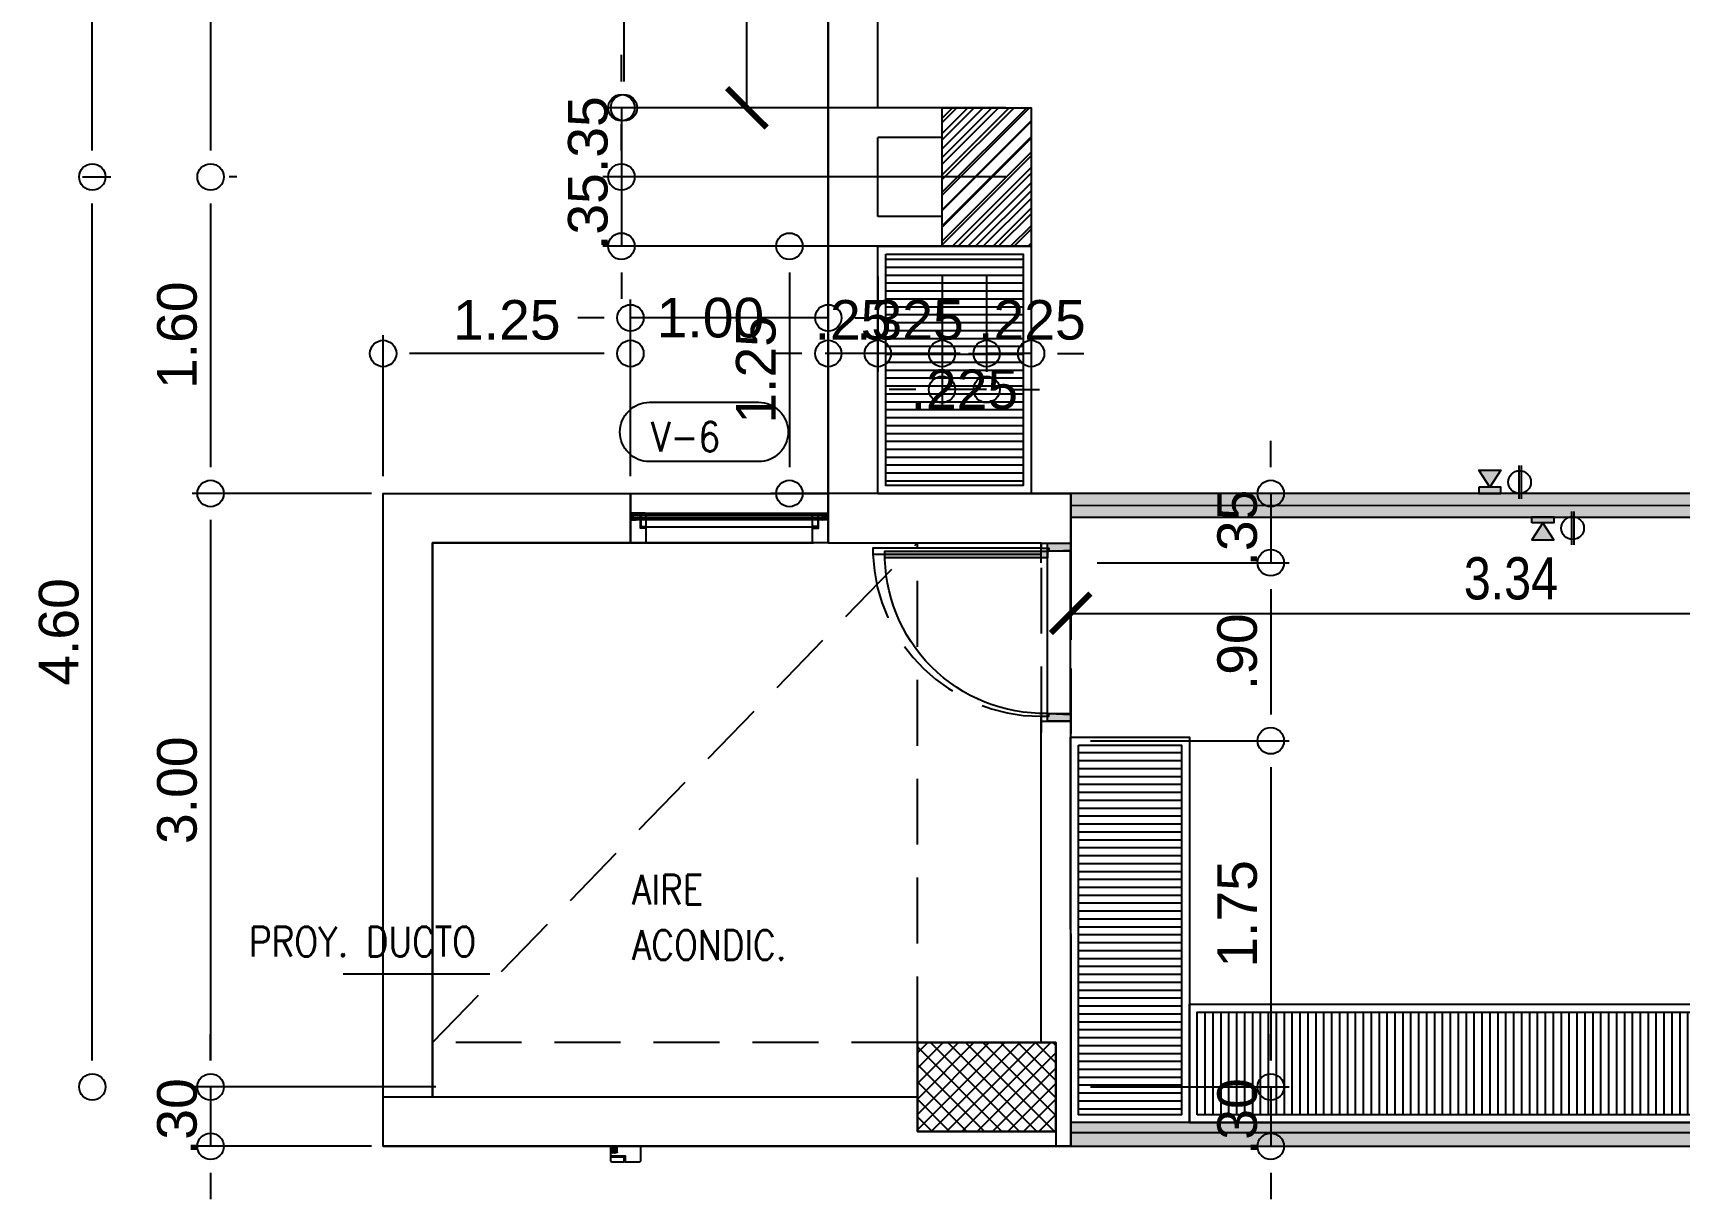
# Model space of a CAD drawing. Header units: millimetres. Extents: x 66.9 to 87.6, y 6 to 22.7.
# Drawn here: x 66.95 to 73.19, y 6.01 to 10.43 of the extents above; entities that cross this region are included whole.
import ezdxf

# ---------------------------------------------------------------- set-up
doc = ezdxf.new("R2010")
doc.units = ezdxf.units.MM
doc.linetypes.add('HIDDEN', pattern=[0.375, 0.25, -0.125])
doc.layers.get('DEFPOINTS').update_dxf_attribs({"color": 1})
for name, color, linetype in [('A-COLS-ACHU', 252, 'Continuous'), ('A-ECON-COLS', 6, 'Continuous'), ('A-MUEB', 42, 'Continuous'), ('A-MURO', 5, 'Continuous'), ('A-MURO-ANTE', 3, 'Continuous'), ('A-MURO-YESO', 4, 'Continuous'), ('A-PUER', 3, 'Continuous'), ('A-PUER-BARR', 14, 'Continuous'), ('A-TEXT-DIM', 54, 'Continuous'), ('A-TEXT-TITL', 231, 'Continuous'), ('A-VENT', 2, 'Continuous'), ('C', 4, 'Continuous'), ('C2', 8, 'Continuous'), ('CV', 2, 'Continuous'), ('L4', 15, 'Continuous'), ('M', 6, 'Continuous'), ('MU', 6, 'Continuous'), ('MURO', 6, 'Continuous'), ('P', 2, 'HIDDEN'), ('PROY', 9, 'HIDDEN'), ('PU', 2, 'Continuous'), ('T4', 2, 'Continuous'), ('V', 2, 'Continuous')]:
    doc.layers.add(name, color=color, linetype=linetype)
doc.layers.add('A-MURO-ACHU', color=7, linetype='Continuous', true_color=0x808789)
doc.styles.add('Arial Narrow', font='ARIALN.TTF')
doc.styles.add('ROMANS', font='ROMANS.shx', dxfattribs={"width": 0.85})
doc.styles.get("Standard").update_dxf_attribs({"font": 'arial.ttf'})
doc.dimstyles.new('MUROS 1-100', dxfattribs={"dimtxt": 0.16, "dimasz": 0.15, "dimexe": 0.1, "dimexo": 0.05, "dimgap": 0.05, "dimtad": 1, "dimzin": 1, "dimdsep": 46, "dimtxsty": 'Arial Narrow', "dimblk": 'ARCHTICK', "dimcen": 0.25, "dimdle": 0.0015, "dimadec": 0, "dimazin": 0, "dimtfac": 1, "dimtix": 1, "dimtmove": 1, "dimatfit": 2, "dimfxl": 0.015, "dimarcsym": 0})
doc.dimstyles.new('SNC', dxfattribs={"dimtxt": 0.15, "dimasz": 0.1, "dimexe": 0.07, "dimexo": 0.1, "dimgap": 0.05, "dimtad": 1, "dimzin": 0, "dimdsep": 46, "dimtxsty": 'Standard', "dimblk1": 'PUNTO', "dimblk2": 'PUNTO', "dimsah": 1, "dimcen": 0.09, "dimse1": 1, "dimclrd": 11, "dimclre": 11, "dimaunit": 1, "dimadec": 0, "dimazin": 0, "dimtfac": 1.2, "dimtix": 1, "dimtmove": 2, "dimatfit": 3, "dimldrblk": 'PUNTO', "dimfxl": 1, "dimtolj": 1, "dimtzin": 0, "dimarcsym": 0})
pattern_1 = [(135, (121.60359, 111.52951), (-0.03314563, -0.03314563), [])]

# ---------------------------------------------------------------- blocks, each defined once
blk = doc.blocks.new('PUNTO')
blk.add_circle((0, 0), 0.5)
blk = doc.blocks.new('*D1256')
at = {"layer": 'CV', "color": 11, "lineweight": -2, "transparency": 16777216}
for p, q in [((67.1347, 13.1827), (67.2423, 13.1827)), ((67.1723, 9.9827), (67.1723, 13.0827))]:
    blk.add_line(p, q, dxfattribs=at)
at = {"layer": 'DEFPOINTS', "color": 0, "transparency": 16777216}
for p in [(67.0347, 13.1827), (67.1723, 13.1827), (67.0347, 9.8827)]:
    blk.add_point(p, dxfattribs=at)
at = {"layer": 'CV', "color": 11, "lineweight": -2, "transparency": 16777216, "xscale": 0.1, "yscale": 0.1, "zscale": 0.1}
for p, rotation in [((67.1723, 13.1827), 90), ((67.1723, 9.8827), 270)]:
    blk.add_blockref('PUNTO', p, dxfattribs=dict(at, rotation=rotation))
at = {"layer": 'CV', "color": 0, "transparency": 16777216, "insert": (67.0457, 11.5327), "char_height": 0.15, "attachment_point": 5, "rotation": 90}
blk.add_mtext('\\A1;4.40', dxfattribs=at)
blk = doc.blocks.new('*D1257')
at = {"layer": 'CV', "color": 11, "lineweight": -2, "transparency": 16777216}
for p, q in [((67.1347, 9.8827), (67.2423, 9.8827)), ((67.1723, 6.5327), (67.1723, 9.7827))]:
    blk.add_line(p, q, dxfattribs=at)
at = {"layer": 'DEFPOINTS', "color": 0, "transparency": 16777216}
for p in [(67.0347, 9.8827), (67.1723, 9.8827), (67.0347, 6.4327)]:
    blk.add_point(p, dxfattribs=at)
at = {"layer": 'CV', "color": 11, "lineweight": -2, "transparency": 16777216, "xscale": 0.1, "yscale": 0.1, "zscale": 0.1}
for p, rotation in [((67.1723, 9.8827), 90), ((67.1723, 6.4327), 270)]:
    blk.add_blockref('PUNTO', p, dxfattribs=dict(at, rotation=rotation))
at = {"layer": 'CV', "color": 0, "transparency": 16777216, "insert": (67.0457, 8.1577), "char_height": 0.15, "attachment_point": 5, "rotation": 90}
blk.add_mtext('\\A1;4.60', dxfattribs=at)
blk = doc.blocks.new('*D1262')
at = {"layer": 'CV', "color": 11, "lineweight": -2, "transparency": 16777216}
for p, q in [((67.6207, 13.0827), (67.6207, 9.9827)), ((67.7207, 9.8827), (67.6907, 9.8827))]:
    blk.add_line(p, q, dxfattribs=at)
at = {"layer": 'DEFPOINTS', "color": 0, "transparency": 16777216}
for p in [(70.0374, 13.1827), (67.6207, 9.8827), (67.6207, 9.8827)]:
    blk.add_point(p, dxfattribs=at)
at = {"layer": 'CV', "color": 11, "lineweight": -2, "transparency": 16777216, "xscale": 0.1, "yscale": 0.1, "zscale": 0.1}
for p, rotation in [((67.6207, 13.1827), 90), ((67.6207, 9.8827), 270)]:
    blk.add_blockref('PUNTO', p, dxfattribs=dict(at, rotation=rotation))
at = {"layer": 'CV', "color": 0, "transparency": 16777216, "insert": (67.4941, 11.5327), "char_height": 0.15, "attachment_point": 5, "rotation": 90}
blk.add_mtext('\\A1;4.40', dxfattribs=at)
blk = doc.blocks.new('*D1263')
at = {"layer": 'CV', "color": 11, "lineweight": -2, "transparency": 16777216}
for p, q in [((67.6207, 9.7827), (67.6207, 8.7827)), ((68.2311, 8.6827), (67.5507, 8.6827))]:
    blk.add_line(p, q, dxfattribs=at)
at = {"layer": 'DEFPOINTS', "color": 0, "transparency": 16777216}
for p in [(67.6207, 9.8827), (67.6207, 8.6827), (68.3311, 8.6827)]:
    blk.add_point(p, dxfattribs=at)
at = {"layer": 'CV', "color": 11, "lineweight": -2, "transparency": 16777216, "xscale": 0.1, "yscale": 0.1, "zscale": 0.1}
for p, rotation in [((67.6207, 9.8827), 90), ((67.6207, 8.6827), 270)]:
    blk.add_blockref('PUNTO', p, dxfattribs=dict(at, rotation=rotation))
at = {"layer": 'CV', "color": 0, "transparency": 16777216, "insert": (67.4941, 9.2827), "char_height": 0.15, "attachment_point": 5, "rotation": 90}
blk.add_mtext('\\A1;1.60', dxfattribs=at)
blk = doc.blocks.new('*D1264')
at = {"layer": 'CV', "color": 11, "lineweight": -2, "transparency": 16777216}
for p, q in [((67.6207, 8.5827), (67.6207, 6.5327)), ((68.4749, 6.4327), (67.5507, 6.4327))]:
    blk.add_line(p, q, dxfattribs=at)
at = {"layer": 'DEFPOINTS', "color": 0, "transparency": 16777216}
for p in [(68.3311, 8.6827), (67.6207, 6.4327), (68.5749, 6.4327)]:
    blk.add_point(p, dxfattribs=at)
at = {"layer": 'CV', "color": 11, "lineweight": -2, "transparency": 16777216, "xscale": 0.1, "yscale": 0.1, "zscale": 0.1}
for p, rotation in [((67.6207, 8.6827), 90), ((67.6207, 6.4327), 270)]:
    blk.add_blockref('PUNTO', p, dxfattribs=dict(at, rotation=rotation))
at = {"layer": 'CV', "color": 0, "transparency": 16777216, "insert": (67.494, 7.5577), "char_height": 0.15, "attachment_point": 5, "rotation": 90}
blk.add_mtext('\\A1;3.00', dxfattribs=at)
blk = doc.blocks.new('*D1265')
at = {"layer": 'CV', "color": 11, "lineweight": -2, "transparency": 16777216}
for p, q in [((67.6207, 6.5327), (67.6207, 6.6327)), ((67.6207, 6.4327), (67.6207, 6.2077)), ((68.2311, 6.2077), (67.5507, 6.2077)), ((67.6207, 6.1077), (67.6207, 6.0077))]:
    blk.add_line(p, q, dxfattribs=at)
at = {"layer": 'DEFPOINTS', "color": 0, "transparency": 16777216}
for p in [(68.5749, 6.4327), (67.6207, 6.2077), (68.3311, 6.2077)]:
    blk.add_point(p, dxfattribs=at)
at = {"layer": 'CV', "color": 11, "lineweight": -2, "transparency": 16777216, "xscale": 0.1, "yscale": 0.1, "zscale": 0.1}
for p, rotation in [((67.6207, 6.4327), 270), ((67.6207, 6.2077), 90)]:
    blk.add_blockref('PUNTO', p, dxfattribs=dict(at, rotation=rotation))
at = {"layer": 'CV', "color": 0, "transparency": 16777216, "insert": (67.494, 6.3202), "char_height": 0.15, "attachment_point": 5, "rotation": 90}
blk.add_mtext('\\A1;.30', dxfattribs=at)
blk = doc.blocks.new('*D1268')
at = {"layer": 'CV', "color": 11, "lineweight": -2, "transparency": 16777216}
for p, q in [((71.6396, 8.7827), (71.6396, 8.8827)), ((71.6396, 8.6827), (71.6396, 8.4202)), ((70.9811, 8.4202), (71.7096, 8.4202)), ((71.6396, 8.3202), (71.6396, 8.2202))]:
    blk.add_line(p, q, dxfattribs=at)
at = {"layer": 'DEFPOINTS', "color": 0, "transparency": 16777216}
for p in [(70.8811, 8.6827), (70.8811, 8.4202), (71.6396, 8.4202)]:
    blk.add_point(p, dxfattribs=at)
at = {"layer": 'CV', "color": 11, "lineweight": -2, "transparency": 16777216, "xscale": 0.1, "yscale": 0.1, "zscale": 0.1}
for p, rotation in [((71.6396, 8.6827), 270), ((71.6396, 8.4202), 90)]:
    blk.add_blockref('PUNTO', p, dxfattribs=dict(at, rotation=rotation))
at = {"layer": 'CV', "color": 0, "transparency": 16777216, "insert": (71.513, 8.5515), "char_height": 0.15, "attachment_point": 5, "rotation": 90}
blk.add_mtext('\\A1;.35', dxfattribs=at)
blk = doc.blocks.new('*D1269')
at = {"layer": 'CV', "color": 11, "lineweight": -2, "transparency": 16777216}
for p, q in [((71.6396, 6.5327), (71.6396, 6.6327)), ((71.6396, 6.4327), (71.6396, 6.2077)), ((70.9811, 6.2077), (71.7096, 6.2077)), ((71.6396, 6.1077), (71.6396, 6.0077))]:
    blk.add_line(p, q, dxfattribs=at)
at = {"layer": 'DEFPOINTS', "color": 0, "transparency": 16777216}
for p in [(70.8811, 6.4327), (70.8811, 6.2077), (71.6396, 6.2077)]:
    blk.add_point(p, dxfattribs=at)
at = {"layer": 'CV', "color": 11, "lineweight": -2, "transparency": 16777216, "xscale": 0.1, "yscale": 0.1, "zscale": 0.1}
for p, rotation in [((71.6396, 6.4327), 270), ((71.6396, 6.2077), 90)]:
    blk.add_blockref('PUNTO', p, dxfattribs=dict(at, rotation=rotation))
at = {"layer": 'CV', "color": 0, "transparency": 16777216, "insert": (71.513, 6.3202), "char_height": 0.15, "attachment_point": 5, "rotation": 90}
blk.add_mtext('\\A1;.30    ', dxfattribs=at)
blk = doc.blocks.new('*D1224')
at = {"layer": 'CV', "color": 11, "lineweight": -2, "transparency": 16777216}
for p, q in [((69.1876, 12.7077), (69.1876, 10.2452)), ((70.6358, 10.1452), (69.1176, 10.1452))]:
    blk.add_line(p, q, dxfattribs=at)
at = {"layer": 'DEFPOINTS', "color": 0, "transparency": 16777216}
for p in [(70.7358, 12.8077), (69.1876, 10.1452), (70.7358, 10.1452)]:
    blk.add_point(p, dxfattribs=at)
at = {"layer": 'CV', "color": 11, "lineweight": -2, "transparency": 16777216, "xscale": 0.1, "yscale": 0.1, "zscale": 0.1}
for p, rotation in [((69.1876, 12.8077), 90), ((69.1876, 10.1452), 270)]:
    blk.add_blockref('PUNTO', p, dxfattribs=dict(at, rotation=rotation))
at = {"layer": 'CV', "color": 0, "transparency": 16777216, "insert": (69.0609, 11.4765), "char_height": 0.15, "attachment_point": 5, "rotation": 90}
blk.add_mtext('\\A1;3.55', dxfattribs=at)
blk = doc.blocks.new('*D1225')
at = {"layer": 'CV', "color": 11, "lineweight": -2, "transparency": 16777216}
for p, q in [((69.1782, 10.2452), (69.1782, 10.3452)), ((69.1782, 10.1452), (69.1782, 9.8827)), ((70.6358, 9.8827), (69.1082, 9.8827)), ((69.1782, 9.7827), (69.1782, 9.6827))]:
    blk.add_line(p, q, dxfattribs=at)
at = {"layer": 'DEFPOINTS', "color": 0, "transparency": 16777216}
for p in [(70.7358, 10.1452), (69.1782, 9.8827), (70.7358, 9.8827)]:
    blk.add_point(p, dxfattribs=at)
at = {"layer": 'CV', "color": 11, "lineweight": -2, "transparency": 16777216, "xscale": 0.1, "yscale": 0.1, "zscale": 0.1}
for p, rotation in [((69.1782, 10.1452), 270), ((69.1782, 9.8827), 90)]:
    blk.add_blockref('PUNTO', p, dxfattribs=dict(at, rotation=rotation))
at = {"layer": 'CV', "color": 0, "transparency": 16777216, "insert": (69.0515, 10.014), "char_height": 0.15, "attachment_point": 5, "rotation": 90}
blk.add_mtext('\\A1; .35', dxfattribs=at)
blk = doc.blocks.new('*D1226')
at = {"layer": 'CV', "color": 11, "lineweight": -2, "transparency": 16777216}
for p, q in [((69.1782, 9.9827), (69.1782, 10.0827)), ((69.1782, 9.8827), (69.1782, 9.6202)), ((70.6358, 9.6202), (69.1082, 9.6202)), ((69.1782, 9.5202), (69.1782, 9.4202))]:
    blk.add_line(p, q, dxfattribs=at)
at = {"layer": 'DEFPOINTS', "color": 0, "transparency": 16777216}
for p in [(70.7358, 9.8827), (69.1782, 9.6202), (70.7358, 9.6202)]:
    blk.add_point(p, dxfattribs=at)
at = {"layer": 'CV', "color": 11, "lineweight": -2, "transparency": 16777216, "xscale": 0.1, "yscale": 0.1, "zscale": 0.1}
for p, rotation in [((69.1782, 9.8827), 270), ((69.1782, 9.6202), 90)]:
    blk.add_blockref('PUNTO', p, dxfattribs=dict(at, rotation=rotation))
at = {"layer": 'CV', "color": 0, "transparency": 16777216, "insert": (69.0515, 9.7515), "char_height": 0.15, "attachment_point": 5, "rotation": 90}
blk.add_mtext('\\A1;.35', dxfattribs=at)
blk = doc.blocks.new('*D1227')
at = {"layer": 'CV', "color": 11, "lineweight": -2, "transparency": 16777216}
for p, q in [((69.8149, 9.5202), (69.8149, 8.7827)), ((70.6358, 8.6827), (69.7449, 8.6827))]:
    blk.add_line(p, q, dxfattribs=at)
at = {"layer": 'DEFPOINTS', "color": 0, "transparency": 16777216}
for p in [(70.7358, 9.6202), (69.8149, 8.6827), (70.7358, 8.6827)]:
    blk.add_point(p, dxfattribs=at)
at = {"layer": 'CV', "color": 11, "lineweight": -2, "transparency": 16777216, "xscale": 0.1, "yscale": 0.1, "zscale": 0.1}
for p, rotation in [((69.8149, 9.6202), 90), ((69.8149, 8.6827), 270)]:
    blk.add_blockref('PUNTO', p, dxfattribs=dict(at, rotation=rotation))
at = {"layer": 'CV', "color": 0, "transparency": 16777216, "insert": (69.6883, 9.1515), "char_height": 0.15, "attachment_point": 5, "rotation": 90}
blk.add_mtext('\\A1;1.25', dxfattribs=at)
blk = doc.blocks.new('*D1228')
at = {"layer": 'CV', "color": 11, "lineweight": -2, "transparency": 16777216}
for p, q in [((71.6396, 8.3202), (71.6396, 7.8452)), ((70.9568, 7.7452), (71.7096, 7.7452))]:
    blk.add_line(p, q, dxfattribs=at)
at = {"layer": 'DEFPOINTS', "color": 0, "transparency": 16777216}
for p in [(70.8568, 8.4202), (70.8568, 7.7452), (71.6396, 7.7452)]:
    blk.add_point(p, dxfattribs=at)
at = {"layer": 'CV', "color": 11, "lineweight": -2, "transparency": 16777216, "xscale": 0.1, "yscale": 0.1, "zscale": 0.1}
for p, rotation in [((71.6396, 8.4202), 90), ((71.6396, 7.7452), 270)]:
    blk.add_blockref('PUNTO', p, dxfattribs=dict(at, rotation=rotation))
at = {"layer": 'CV', "color": 0, "transparency": 16777216, "insert": (71.513, 8.0827), "char_height": 0.15, "attachment_point": 5, "rotation": 90}
blk.add_mtext('\\A1;.90', dxfattribs=at)
blk = doc.blocks.new('*D1229')
at = {"layer": 'CV', "color": 11, "lineweight": -2, "transparency": 16777216}
for p, q in [((71.6396, 7.6452), (71.6396, 6.5327)), ((70.9568, 6.4327), (71.7096, 6.4327))]:
    blk.add_line(p, q, dxfattribs=at)
at = {"layer": 'DEFPOINTS', "color": 0, "transparency": 16777216}
for p in [(70.8568, 7.7452), (70.8568, 6.4327), (71.6396, 6.4327)]:
    blk.add_point(p, dxfattribs=at)
at = {"layer": 'CV', "color": 11, "lineweight": -2, "transparency": 16777216, "xscale": 0.1, "yscale": 0.1, "zscale": 0.1}
for p, rotation in [((71.6396, 7.7452), 90), ((71.6396, 6.4327), 270)]:
    blk.add_blockref('PUNTO', p, dxfattribs=dict(at, rotation=rotation))
at = {"layer": 'CV', "color": 0, "transparency": 16777216, "insert": (71.513, 7.089), "char_height": 0.15, "attachment_point": 5, "rotation": 90}
blk.add_mtext('\\A1;1.75', dxfattribs=at)
blk = doc.blocks.new('*D1232')
at = {"layer": 'CV', "color": 11, "lineweight": -2, "transparency": 16777216}
for p, q in [((70.5624, 9.5052), (70.5624, 9.1434)), ((70.4624, 9.2134), (70.3624, 9.2134)), ((70.7311, 9.2134), (70.5624, 9.2134)), ((70.8311, 9.2134), (70.9311, 9.2134))]:
    blk.add_line(p, q, dxfattribs=at)
at = {"layer": 'DEFPOINTS', "color": 0, "transparency": 16777216}
for p in [(70.5624, 9.6052), (70.7311, 9.6052), (70.5624, 9.2134)]:
    blk.add_point(p, dxfattribs=at)
at = {"layer": 'CV', "color": 11, "lineweight": -2, "transparency": 16777216, "xscale": 0.1, "yscale": 0.1, "zscale": 0.1}
blk.add_blockref('PUNTO', (70.5624, 9.2134), dxfattribs=at)
at = {"layer": 'CV', "color": 11, "lineweight": -2, "transparency": 16777216, "xscale": 0.1, "yscale": 0.1, "zscale": 0.1, "rotation": 180}
blk.add_blockref('PUNTO', (70.7311, 9.2134), dxfattribs=at)
at = {"layer": 'CV', "color": 0, "transparency": 16777216, "insert": (70.6468, 9.34), "char_height": 0.15, "attachment_point": 5}
blk.add_mtext('\\A1;   .225', dxfattribs=at)
blk = doc.blocks.new('*D1233')
at = {"layer": 'CV', "color": 11, "lineweight": -2, "transparency": 16777216}
for p, q in [((70.3936, 9.5052), (70.3936, 9.007)), ((70.2936, 9.077), (70.1936, 9.077)), ((70.5624, 9.077), (70.3936, 9.077)), ((70.6624, 9.077), (70.7624, 9.077))]:
    blk.add_line(p, q, dxfattribs=at)
at = {"layer": 'DEFPOINTS', "color": 0, "transparency": 16777216}
for p in [(70.3936, 9.6052), (70.5624, 9.6052), (70.3936, 9.077)]:
    blk.add_point(p, dxfattribs=at)
at = {"layer": 'CV', "color": 11, "lineweight": -2, "transparency": 16777216, "xscale": 0.1, "yscale": 0.1, "zscale": 0.1}
blk.add_blockref('PUNTO', (70.3936, 9.077), dxfattribs=at)
at = {"layer": 'CV', "color": 11, "lineweight": -2, "transparency": 16777216, "xscale": 0.1, "yscale": 0.1, "zscale": 0.1, "rotation": 180}
blk.add_blockref('PUNTO', (70.5624, 9.077), dxfattribs=at)
at = {"layer": 'CV', "color": 0, "transparency": 16777216, "insert": (70.478, 9.077), "char_height": 0.15, "attachment_point": 5}
blk.add_mtext('\\A1;.225', dxfattribs=at)
blk = doc.blocks.new('*D1234')
at = {"layer": 'CV', "color": 11, "lineweight": -2, "transparency": 16777216}
for p, q in [((70.1499, 9.5052), (70.1499, 9.1434)), ((70.0499, 9.2134), (69.9499, 9.2134)), ((70.3936, 9.2134), (70.1499, 9.2134)), ((70.4936, 9.2134), (70.5936, 9.2134))]:
    blk.add_line(p, q, dxfattribs=at)
at = {"layer": 'DEFPOINTS', "color": 0, "transparency": 16777216}
for p in [(70.1499, 9.6052), (70.3936, 9.6052), (70.1499, 9.2134)]:
    blk.add_point(p, dxfattribs=at)
at = {"layer": 'CV', "color": 11, "lineweight": -2, "transparency": 16777216, "xscale": 0.1, "yscale": 0.1, "zscale": 0.1}
blk.add_blockref('PUNTO', (70.1499, 9.2134), dxfattribs=at)
at = {"layer": 'CV', "color": 11, "lineweight": -2, "transparency": 16777216, "xscale": 0.1, "yscale": 0.1, "zscale": 0.1, "rotation": 180}
blk.add_blockref('PUNTO', (70.3936, 9.2134), dxfattribs=at)
at = {"layer": 'CV', "color": 0, "transparency": 16777216, "insert": (70.2718, 9.34), "char_height": 0.15, "attachment_point": 5}
blk.add_mtext('\\A1;.325', dxfattribs=at)
blk = doc.blocks.new('*D1235')
at = {"layer": 'CV', "color": 11, "lineweight": -2, "transparency": 16777216}
for p, q in [((69.9624, 9.5052), (69.9624, 9.1434)), ((69.8624, 9.2134), (69.7624, 9.2134)), ((70.1499, 9.2134), (69.9624, 9.2134)), ((70.2499, 9.2134), (70.3499, 9.2134))]:
    blk.add_line(p, q, dxfattribs=at)
at = {"layer": 'DEFPOINTS', "color": 0, "transparency": 16777216}
for p in [(69.9624, 9.6052), (70.1499, 9.6052), (69.9624, 9.2134)]:
    blk.add_point(p, dxfattribs=at)
at = {"layer": 'CV', "color": 11, "lineweight": -2, "transparency": 16777216, "xscale": 0.1, "yscale": 0.1, "zscale": 0.1}
blk.add_blockref('PUNTO', (69.9624, 9.2134), dxfattribs=at)
at = {"layer": 'CV', "color": 11, "lineweight": -2, "transparency": 16777216, "xscale": 0.1, "yscale": 0.1, "zscale": 0.1, "rotation": 180}
blk.add_blockref('PUNTO', (70.1499, 9.2134), dxfattribs=at)
at = {"layer": 'CV', "color": 0, "transparency": 16777216, "insert": (70.0561, 9.34), "char_height": 0.15, "attachment_point": 5}
blk.add_mtext('\\A1;.25    ', dxfattribs=at)
blk = doc.blocks.new('*D1236')
at = {"layer": 'CV', "color": 11, "lineweight": -2, "transparency": 16777216}
for p, q in [((69.2124, 8.7484), (69.2124, 9.4184)), ((69.1124, 9.3484), (69.0124, 9.3484)), ((69.9624, 9.3484), (69.2124, 9.3484)), ((70.0624, 9.3484), (70.1624, 9.3484))]:
    blk.add_line(p, q, dxfattribs=at)
at = {"layer": 'DEFPOINTS', "color": 0, "transparency": 16777216}
for p in [(69.2124, 9.3484), (69.2124, 8.6484), (69.9624, 8.6484)]:
    blk.add_point(p, dxfattribs=at)
at = {"layer": 'CV', "color": 11, "lineweight": -2, "transparency": 16777216, "xscale": 0.1, "yscale": 0.1, "zscale": 0.1}
blk.add_blockref('PUNTO', (69.2124, 9.3484), dxfattribs=at)
at = {"layer": 'CV', "color": 11, "lineweight": -2, "transparency": 16777216, "xscale": 0.1, "yscale": 0.1, "zscale": 0.1, "rotation": 180}
blk.add_blockref('PUNTO', (69.9624, 9.3484), dxfattribs=at)
at = {"layer": 'CV', "color": 0, "transparency": 16777216, "insert": (69.5155, 9.3484), "char_height": 0.15, "attachment_point": 5}
blk.add_mtext('\\A1;1.00', dxfattribs=at)
blk = doc.blocks.new('*D1237')
at = {"layer": 'CV', "color": 11, "lineweight": -2, "transparency": 16777216}
for p, q in [((68.2749, 8.7484), (68.2749, 9.2834)), ((69.1124, 9.2134), (68.3749, 9.2134))]:
    blk.add_line(p, q, dxfattribs=at)
at = {"layer": 'DEFPOINTS', "color": 0, "transparency": 16777216}
for p in [(68.2749, 9.2134), (68.2749, 8.6484), (69.2124, 8.6484)]:
    blk.add_point(p, dxfattribs=at)
at = {"layer": 'CV', "color": 11, "lineweight": -2, "transparency": 16777216, "xscale": 0.1, "yscale": 0.1, "zscale": 0.1, "rotation": 180}
blk.add_blockref('PUNTO', (68.2749, 9.2134), dxfattribs=at)
at = {"layer": 'CV', "color": 11, "lineweight": -2, "transparency": 16777216, "xscale": 0.1, "yscale": 0.1, "zscale": 0.1}
blk.add_blockref('PUNTO', (69.2124, 9.2134), dxfattribs=at)
at = {"layer": 'CV', "color": 0, "transparency": 16777216, "insert": (68.7436, 9.34), "char_height": 0.15, "attachment_point": 5}
blk.add_mtext('\\A1;1.25', dxfattribs=at)
blk = doc.blocks.new('*X13')
at = {"color": 0}
for p, q in [((-1.7525, 58.8939), (-1.3111, 59.3353)), ((-1.7525, 58.9717), (-1.3889, 59.3353)), ((-1.7525, 59.0495), (-1.4667, 59.3353)), ((-1.7525, 59.1273), (-1.5445, 59.3353)), ((-1.7525, 59.2051), (-1.6222, 59.3353)), ((-1.7525, 59.2828), (-1.7, 59.3353)), ((-1.7525, 58.8162), (-1.3025, 59.2662)), ((-1.7525, 58.7384), (-1.3025, 59.1884)), ((-1.7525, 58.6606), (-1.3025, 59.1106)), ((-1.7, 58.6353), (-1.3025, 59.0328)), ((-1.6222, 58.6353), (-1.3025, 58.955)), ((-1.5444, 58.6353), (-1.3025, 58.8772)), ((-1.4666, 58.6353), (-1.3025, 58.7995)), ((-1.3889, 58.6353), (-1.3025, 58.7217)), ((-1.3111, 58.6353), (-1.3025, 58.6439))]:
    blk.add_line(p, q, dxfattribs=at)
blk = doc.blocks.new('C70-45')
at = {"layer": 'C'}
blk.add_lwpolyline([(-0.225, -0.35), (-0.225, 0.35), (0.225, 0.35), (0.225, -0.35)], close=True, dxfattribs=at)
at = {"layer": 'C2'}
blk.add_blockref('*X13', (1.5275, -58.9853), dxfattribs=at)
blk = doc.blocks.new('A$C48C075F2')
at = {"true_color": 0xffffff}
h = blk.add_hatch(color=7, dxfattribs=at)
h.dxf.hatch_style = 1
h.paths.add_polyline_path([(0.035, 0.1021), (0.065, 0.1021), (0.065, 0.8301), (0.035, 0.8301)])
h.paths.add_polyline_path([(0, -0.0021), (0.035, -0.0021), (0.035, 0.1021), (0, 0.1021)])
h.paths.add_polyline_path([(0.763, -0.0021), (0.798, -0.0021), (0.798, 0.1021), (0.763, 0.1021)])
at = {"color": 0}
for points in [[(0.035, 0.1021), (0.065, 0.1021), (0.065, 0.8301), (0.035, 0.8301)], [(0, -0.0021), (0.035, -0.0021), (0.035, 0.1021), (0, 0.1021)], [(0.763, -0.0021), (0.798, -0.0021), (0.798, 0.1021), (0.763, 0.1021)]]:
    blk.add_lwpolyline(points, close=True, dxfattribs=at)
at = {"layer": 'A-PUER-BARR'}
for points in [[(0.763, 0.1021), (0.035, 0.1021)], [(0.763, -0.0021), (0.035, -0.0021)]]:
    blk.add_lwpolyline(points, dxfattribs=at)
blk.add_arc((0.05, 0.1171), 0.7132, 358.79492, 91.20519, dxfattribs=at)
blk = doc.blocks.new('ventana 2')
at = {"layer": 'A-VENT'}
for points in [[(-127.6068, 70.9221), (-127.6068, 70.929), (-127.6093, 70.929), (-127.6093, 70.9246), (-127.6328, 70.9246), (-127.6328, 70.9525), (-127.6093, 70.9525), (-127.6093, 70.9483), (-127.6068, 70.9483), (-127.6068, 70.955), (-127.6353, 70.955), (-127.6353, 70.9221)], [(-127.6238, 70.9335), (-126.6468, 70.9335), (-126.6468, 70.9435), (-127.6238, 70.9436)], [(-126.6639, 70.9221), (-126.6639, 70.929), (-126.6614, 70.929), (-126.6614, 70.9246), (-126.6378, 70.9246), (-126.6378, 70.9524), (-126.6614, 70.9524), (-126.6614, 70.9483), (-126.6639, 70.9483), (-126.6639, 70.9549), (-126.6353, 70.9549), (-126.6353, 70.9221)]]:
    blk.add_lwpolyline(points, close=True, dxfattribs=at)
at = {"layer": 'A-VENT', "extrusion": (-7.03507e-06, 0.009351, 0.999956), "elevation": 0.6643}
blk.add_lwpolyline([(-127.6045, 70.9194), (-127.606, 70.9194), (-127.6059, 70.9264), (-127.61, 70.9264), (-127.61, 70.9243), (-127.6117, 70.9243), (-127.6117, 70.9264), (-127.6278, 70.9264), (-127.6278, 70.9444), (-127.6117, 70.9444), (-127.6117, 70.9466), (-127.61, 70.9466), (-127.61, 70.9444), (-127.606, 70.9444), (-127.606, 70.9514), (-127.6045, 70.9514), (-127.6002, 70.9408), (-127.6238, 70.9407), (-127.6238, 70.9301), (-127.6002, 70.9301)], close=True, dxfattribs=at)
at = {"layer": 'A-VENT'}
for points in [[(-127.6068, 70.955), (-126.6639, 70.955)], [(-126.6639, 70.9221), (-127.6068, 70.9221)]]:
    blk.add_lwpolyline(points, dxfattribs=at)
at = {"layer": 'A-VENT', "extrusion": (7.03507e-06, 0.009351, 0.999956), "elevation": 0.6625}
blk.add_lwpolyline([(-126.6661, 70.9194), (-126.6647, 70.9194), (-126.6647, 70.9264), (-126.6607, 70.9264), (-126.6607, 70.9243), (-126.6589, 70.9243), (-126.6589, 70.9264), (-126.6428, 70.9264), (-126.6428, 70.9444), (-126.6589, 70.9444), (-126.6589, 70.9466), (-126.6606, 70.9466), (-126.6606, 70.9444), (-126.6647, 70.9445), (-126.6647, 70.9514), (-126.6661, 70.9514), (-126.6704, 70.9408), (-126.6468, 70.9407), (-126.6468, 70.9301), (-126.6704, 70.9301)], close=True, dxfattribs=at)
blk = doc.blocks.new('_ArchTick')
at = {"color": 0, "linetype": 'ByBlock', "const_width": 0.15}
blk.add_lwpolyline([(-0.5, -0.5), (0.5, 0.5)], dxfattribs=at)
blk = doc.blocks.new('*D1274')
at = {"layer": 'A-TEXT-DIM', "color": 0, "lineweight": -2, "transparency": 16777216}
for p, q in [((70.8811, 8.6327), (70.8811, 8.1283)), ((74.2186, 8.6327), (74.2186, 8.1283)), ((70.8796, 8.2283), (74.2201, 8.2283))]:
    blk.add_line(p, q, dxfattribs=at)
at = {"layer": 'DEFPOINTS', "color": 0, "transparency": 16777216}
for p in [(70.8811, 8.6827), (74.2186, 8.6827), (74.2186, 8.2283)]:
    blk.add_point(p, dxfattribs=at)
at = {"layer": 'A-TEXT-DIM', "color": 0, "lineweight": -2, "transparency": 16777216, "xscale": 0.15, "yscale": 0.15, "zscale": 0.15, "rotation": 180}
blk.add_blockref('_ArchTick', (70.8811, 8.2283), dxfattribs=at)
at = {"layer": 'A-TEXT-DIM', "color": 0, "lineweight": -2, "transparency": 16777216, "xscale": 0.15, "yscale": 0.15, "zscale": 0.15}
blk.add_blockref('_ArchTick', (74.2186, 8.2283), dxfattribs=at)
at = {"layer": 'A-TEXT-DIM', "color": 0, "transparency": 16777216, "insert": (72.5499, 8.36), "char_height": 0.16, "attachment_point": 5, "style": 'Arial Narrow'}
blk.add_mtext('3.34', dxfattribs=at)
blk = doc.blocks.new('*D1219')
at = {"layer": 'A-TEXT-DIM', "color": 0, "lineweight": -2, "transparency": 16777216}
for p, q in [((70.1647, 12.8077), (69.5536, 12.8077)), ((69.6536, 10.1437), (69.6536, 12.8092)), ((70.1647, 10.1452), (69.5536, 10.1452))]:
    blk.add_line(p, q, dxfattribs=at)
at = {"layer": 'DEFPOINTS', "color": 0, "transparency": 16777216}
for p in [(69.6536, 12.8077), (70.2147, 12.8077), (70.2147, 10.1452)]:
    blk.add_point(p, dxfattribs=at)
at = {"layer": 'A-TEXT-DIM', "color": 0, "lineweight": -2, "transparency": 16777216, "xscale": 0.15, "yscale": 0.15, "zscale": 0.15}
for p, rotation in [((69.6536, 12.8077), 90), ((69.6536, 10.1452), 270)]:
    blk.add_blockref('_ArchTick', p, dxfattribs=dict(at, rotation=rotation))
at = {"layer": 'A-TEXT-DIM', "color": 0, "transparency": 16777216, "insert": (69.5219, 11.4765), "char_height": 0.16, "attachment_point": 5, "rotation": 90, "style": 'Arial Narrow'}
blk.add_mtext('2.66', dxfattribs=at)

msp = doc.modelspace()

# ---------------------------------------------------------------- hatches: boundary and pattern name
at = {"true_color": 0x636466}
h = msp.add_hatch(color=251, dxfattribs=at)
h.dxf.hatch_style = 1
h.paths.add_polyline_path([(72.4695, 8.7064), (72.4278, 8.7706), (72.5113, 8.7706)])
h.paths.add_polyline_path([(72.4278, 8.7064), (72.4278, 8.6827), (72.5113, 8.6827), (72.5113, 8.7064)])
h = msp.add_hatch(color=251, dxfattribs=at)
h.dxf.hatch_style = 1
h.paths.add_polyline_path([(72.6704, 8.5709), (72.6286, 8.5067), (72.7121, 8.5067)])
h.paths.add_polyline_path([(72.6286, 8.5709), (72.6286, 8.5946), (72.7121, 8.5946), (72.7121, 8.5709)])
at = {"layer": 'A-COLS-ACHU', "true_color": 0x636466}
h = msp.add_hatch(dxfattribs=at)
h.set_pattern_fill('ANSI31', color=251, scale=0.375)
h.set_pattern_definition([(45, (175.65916, -41.158484), (-0.03314563, 0.03314563), [])])
h.paths.add_polyline_path([(70.3936, 10.1452), (70.7311, 10.1452), (70.7311, 9.6202), (70.3936, 9.6202)])
h = msp.add_hatch(dxfattribs=at)
h.set_pattern_fill('ANSI31', color=251, scale=0.375, angle=90)
h.set_pattern_definition(pattern_1)
h.paths.add_polyline_path([(70.2999, 6.264), (70.2999, 6.6015), (70.8249, 6.6015), (70.8249, 6.264)])
h = msp.add_hatch(dxfattribs=at)
h.set_pattern_fill('ANSI31', color=251, scale=0.375, angle=90)
h.set_pattern_definition(pattern_1)
h.paths.add_polyline_path([(70.2999, 6.264), (70.2999, 6.6015), (70.8249, 6.6015), (70.8249, 6.264)])
at = {"layer": 'A-MUEB', "true_color": 0x636466}
h = msp.add_hatch(dxfattribs=at)
h.set_pattern_fill('_USER', color=251, scale=0.03, angle=180, pattern_type=0)
h.set_pattern_definition([(180, (70.457773, 10.260755), (-2e-17, -0.03), [])])
h.paths.add_polyline_path([(70.1799, 9.5902), (70.7011, 9.5902), (70.7011, 8.7127), (70.1799, 8.7127)])
h = msp.add_hatch(dxfattribs=at)
h.set_pattern_fill('_USER', color=251, scale=0.03, angle=180, pattern_type=0)
h.set_pattern_definition([(180, (70.457773, 10.260755), (-2e-17, -0.03), [])])
h.paths.add_polyline_path([(70.1799, 9.5902), (70.7011, 9.5902), (70.7011, 8.7127), (70.1799, 8.7127)])
h = msp.add_hatch(dxfattribs=at)
h.set_pattern_fill('_USER', color=251, scale=0.03, angle=180, pattern_type=0)
h.set_pattern_definition([(180, (70.91113, 8.240227), (-4e-18, -0.03), [])])
h.paths.add_polyline_path([(70.9109, 7.7292), (71.3009, 7.7292), (71.3011, 6.3277), (70.9111, 6.3277)])
h = msp.add_hatch(dxfattribs=at)
h.set_pattern_fill('_USER', color=251, scale=0.03, angle=270, pattern_type=0)
h.set_pattern_definition([(270, (71.36113, 6.71678), (0.03, -6e-18), [])])
h.paths.add_polyline_path([(71.3611, 6.3268), (71.3611, 6.7168), (74.4137, 6.7166), (74.4137, 6.3266)])
at = {"layer": 'A-MURO-ACHU', "true_color": 0x636466}
h = msp.add_hatch(color=251, dxfattribs=at)
h.dxf.hatch_style = 1
h.paths.add_polyline_path([(70.8811, 8.5927), (74.2186, 8.5927), (74.2186, 8.6827), (73.1686, 8.6827), (73.0786, 8.6827), (70.8811, 8.6827)])
h = msp.add_hatch(color=251, dxfattribs=at)
h.dxf.hatch_style = 1
h.paths.add_polyline_path([(70.8811, 6.2077), (74.8936, 6.2077), (74.8936, 6.2977), (70.8811, 6.2977)])

# ---------------------------------------------------------------- linework, layer by layer
at = {"color": 251, "true_color": 0x636466}
for points in [[(70.8811, 8.6377), (74.2186, 8.6386)], [(70.8811, 6.2602), (74.8936, 6.2602)]]:
    msp.add_lwpolyline(points, dxfattribs=at)
at = {"layer": 'A-ECON-COLS', "color": 251, "true_color": 0x636466}
for points in [[(70.3936, 10.1452), (70.7311, 10.1452), (70.7311, 9.6202), (70.3936, 9.6202), (70.3936, 10.1452)], [(70.2999, 6.264), (70.2999, 6.6015), (70.8249, 6.6015), (70.8249, 6.264), (70.2999, 6.264)], [(70.2999, 6.264), (70.2999, 6.6015), (70.8249, 6.6015), (70.8249, 6.264), (70.2999, 6.264)]]:
    msp.add_lwpolyline(points, dxfattribs=at)
at = {"layer": 'A-MUEB', "color": 251, "true_color": 0x636466}
msp.add_lwpolyline([(70.1499, 9.6202), (70.7311, 9.6202), (70.7311, 8.6827), (70.1499, 8.6827)], dxfattribs=at)
msp.add_lwpolyline([(70.1499, 9.6202), (70.7311, 9.6202), (70.7311, 8.6827), (70.1499, 8.6827)], dxfattribs=at)
for points in [[(70.1799, 9.5902), (70.7011, 9.5902), (70.7011, 8.7127), (70.1799, 8.7127)], [(70.1799, 9.5902), (70.7011, 9.5902), (70.7011, 8.7127), (70.1799, 8.7127)], [(70.8809, 7.7592), (71.3309, 7.7592), (71.3311, 6.2977), (70.8811, 6.2977)], [(70.9109, 7.7292), (71.3009, 7.7292), (71.3011, 6.3277), (70.9111, 6.3277)], [(71.3311, 6.2968), (71.3311, 6.7468), (74.4437, 6.7466), (74.4437, 6.2966)], [(71.3611, 6.3268), (71.3611, 6.7168), (74.4137, 6.7166), (74.4137, 6.3266)]]:
    msp.add_lwpolyline(points, close=True, dxfattribs=at)
at = {"layer": 'A-MURO', "color": 251, "true_color": 0x636466}
for points in [[(70.9374, 13.4452), (70.8249, 13.4452), (70.8249, 13.5577), (69.9624, 13.5577), (69.9624, 8.4952), (70.8811, 8.4942), (70.8811, 8.6827), (70.1499, 8.6827), (70.1499, 8.6827), (70.1499, 8.6827), (70.1499, 8.6827), (70.1499, 8.6827), (70.1499, 9.6202), (70.3936, 9.6202), (70.3936, 10.1452), (70.1499, 10.1452), (70.1499, 12.8077), (70.9374, 12.8077)], [(68.2749, 6.3952), (68.2749, 6.3952), (68.2749, 6.3952), (68.2749, 6.3952), (70.2999, 6.3952), (70.2999, 6.264), (70.8249, 6.264), (70.8249, 6.264), (70.8249, 6.264), (70.8249, 6.264), (70.8249, 6.264), (70.8249, 6.264), (70.8249, 6.264), (70.8249, 6.264), (70.8249, 6.2077), (68.2749, 6.2077), (68.2749, 6.3952)], [(70.8811, 6.2077), (74.8936, 6.2077), (74.8936, 6.2977), (70.8811, 6.2977)]]:
    msp.add_lwpolyline(points, close=True, dxfattribs=at)
msp.add_lwpolyline([(70.7684, 7.8192), (70.8809, 7.8192), (70.8811, 6.2077), (68.2749, 6.2077), (68.2749, 8.6827), (69.2124, 8.6827), (69.2124, 8.4952), (68.4624, 8.4952), (68.4624, 6.3952), (70.2999, 6.3952), (70.2999, 6.264), (70.8249, 6.264), (70.8249, 6.6004), (70.7686, 6.6015), (70.7686, 7.8192)], dxfattribs=at)
at = {"layer": 'A-MURO-ANTE', "color": 251, "true_color": 0x636466}
msp.add_lwpolyline([(69.2124, 8.6827), (69.9624, 8.6827), (69.9624, 8.4952), (69.2124, 8.4952)], close=True, dxfattribs=at)
msp.add_lwpolyline([(69.2124, 8.6827), (69.9624, 8.6827), (69.9624, 8.4952), (69.2124, 8.4952)], close=True, dxfattribs=at)
at = {"layer": 'A-MURO-YESO', "color": 251, "true_color": 0x636466}
msp.add_lwpolyline([(70.8811, 8.5927), (74.2186, 8.5927), (74.2186, 8.6827), (73.1686, 8.6827), (73.1686, 8.6827), (73.0786, 8.6827), (73.0786, 8.6827), (73.0786, 8.6827), (73.0786, 8.6827), (70.8811, 8.6827)], close=True, dxfattribs=at)
at = {"layer": 'A-TEXT-TITL', "color": 251, "true_color": 0x636466}
for points in [[(72.4695, 8.7064), (72.4278, 8.7706), (72.5113, 8.7706), (72.4695, 8.7064)], [(72.5796, 8.7887), (72.5796, 8.6629)], [(72.5888, 8.7887), (72.5888, 8.6629)], [(72.7805, 8.4886), (72.7805, 8.6144)], [(72.7896, 8.4886), (72.7896, 8.6144)], [(72.6704, 8.5709), (72.6286, 8.5067), (72.7121, 8.5067), (72.6704, 8.5709)]]:
    msp.add_lwpolyline(points, dxfattribs=at)
for points in [[(72.4278, 8.7064), (72.4278, 8.6827), (72.5113, 8.6827), (72.5113, 8.7064)], [(72.6286, 8.5709), (72.6286, 8.5946), (72.7121, 8.5946), (72.7121, 8.5709)]]:
    msp.add_lwpolyline(points, close=True, dxfattribs=at)
for centre in [(72.5828, 8.7258), (72.7837, 8.5515)]:
    msp.add_circle(centre, 0.0431, dxfattribs=at)
at = {"layer": 'A-VENT', "color": 251, "true_color": 0x636466}
msp.add_lwpolyline([(69.1374, 6.1863), (69.1426, 6.1863), (69.1426, 6.1882), (69.1393, 6.1882), (69.1393, 6.2059), (69.1601, 6.2059), (69.1601, 6.1882), (69.157, 6.1882), (69.157, 6.1863), (69.162, 6.1863), (69.162, 6.2077), (69.1374, 6.2077)], close=True, dxfattribs=at)
msp.add_lwpolyline([(69.1374, 6.1863), (69.1426, 6.1863), (69.1426, 6.1882), (69.1393, 6.1882), (69.1393, 6.2059), (69.1601, 6.2059), (69.1601, 6.1882), (69.157, 6.1882), (69.157, 6.1863), (69.162, 6.1863), (69.162, 6.2077), (69.1374, 6.2077)], close=True, dxfattribs=at)
at = {"layer": 'A-VENT', "color": 251, "true_color": 0x636466, "extrusion": (0.009351, 7.03507e-06, 0.999956), "elevation": 0.6467}
msp.add_lwpolyline([(69.1347, 6.1846), (69.1347, 6.1857), (69.1399, 6.1857), (69.1399, 6.1887), (69.1383, 6.1887), (69.1383, 6.19), (69.1399, 6.19), (69.1399, 6.2021), (69.1534, 6.2021), (69.1534, 6.19), (69.155, 6.19), (69.155, 6.1887), (69.1534, 6.1887), (69.1534, 6.1857), (69.1587, 6.1857), (69.1587, 6.1846), (69.1507, 6.1814), (69.1507, 6.1991), (69.1427, 6.1991), (69.1427, 6.1814)], close=True, dxfattribs=at)
msp.add_lwpolyline([(69.1347, 6.1846), (69.1347, 6.1857), (69.1399, 6.1857), (69.1399, 6.1887), (69.1383, 6.1887), (69.1383, 6.19), (69.1399, 6.19), (69.1399, 6.2021), (69.1534, 6.2021), (69.1534, 6.19), (69.155, 6.19), (69.155, 6.1887), (69.1534, 6.1887), (69.1534, 6.1857), (69.1587, 6.1857), (69.1587, 6.1846), (69.1507, 6.1814), (69.1507, 6.1991), (69.1427, 6.1991), (69.1427, 6.1814)], close=True, dxfattribs=at)
at = {"layer": 'L4', "color": 251, "true_color": 0x636466}
msp.add_line((68.6788, 6.8607), (68.1232, 6.8607), dxfattribs=at)
at = {"layer": 'M', "color": 251, "true_color": 0x636466}
for p, q in [((70.1499, 10.1452), (70.1499, 12.8077)), ((70.1499, 9.7327), (70.1499, 10.0327)), ((70.1499, 8.6827), (70.1499, 9.6202)), ((68.2749, 6.2077), (68.2749, 8.6827)), ((68.2749, 8.6827), (69.2124, 8.6827)), ((69.2124, 8.4952), (69.2124, 8.6827)), ((70.1499, 8.6827), (70.8811, 8.6827)), ((70.8811, 8.4202), (70.8811, 8.6827)), ((68.4624, 6.3952), (68.4624, 8.4952)), ((68.4624, 8.4952), (69.2124, 8.4952)), ((69.9624, 8.4952), (70.7686, 8.4952)), ((70.7686, 8.4202), (70.7686, 8.4952)), ((70.7686, 8.4942), (70.8811, 8.4942)), ((70.7686, 7.8192), (70.8811, 7.8192)), ((70.7686, 6.6015), (70.7686, 7.7452)), ((70.8811, 6.2077), (70.8811, 7.7452)), ((68.4624, 6.3952), (70.2999, 6.3952)), ((68.2749, 6.2077), (70.8811, 6.2077))]:
    msp.add_line(p, q, dxfattribs=at)
at = {"layer": 'MU', "color": 251, "true_color": 0x636466}
msp.add_line((69.9624, 8.4952), (69.9624, 13.5577), dxfattribs=at)
at = {"layer": 'MURO', "color": 251, "true_color": 0x636466}
for p, q in [((70.3936, 10.1452), (70.1499, 10.1452)), ((70.3936, 10.0327), (70.1499, 10.0327)), ((70.3936, 9.7327), (70.1499, 9.7327)), ((70.3936, 9.6202), (70.1499, 9.6202))]:
    msp.add_line(p, q, dxfattribs=at)
at = {"layer": 'P', "color": 251, "true_color": 0x636466}
for p, q in [((68.4624, 6.6015), (70.2999, 8.4952)), ((70.2999, 6.6015), (70.2999, 8.4952)), ((70.2999, 6.6015), (68.4624, 6.6015))]:
    msp.add_line(p, q, dxfattribs=at)
at = {"layer": 'PROY', "color": 251, "true_color": 0x636466}
msp.add_arc((70.7686, 8.4754), 0.6375, 182.02262, 269.66296, dxfattribs=at)
at = {"layer": 'PU', "color": 251, "linetype": 'HIDDEN', "true_color": 0x636466}
for p, q in [((70.7686, 8.4015), (70.7686, 7.764)), ((70.8811, 8.394), (70.8811, 7.7715))]:
    msp.add_line(p, q, dxfattribs=at)
at = {"layer": 'PU', "color": 251, "true_color": 0x636466}
for points in [[(70.7686, 8.4942), (70.7686, 8.4754), (70.7986, 8.4754), (70.7986, 8.4642), (70.8811, 8.4679), (70.8811, 8.4942)], [(70.7686, 7.8192), (70.7686, 7.8379), (70.7986, 7.8379), (70.7986, 7.8492), (70.8811, 7.8454), (70.8811, 7.8192)]]:
    msp.add_lwpolyline(points, dxfattribs=at)
msp.add_lwpolyline([(70.7686, 8.4754), (70.1315, 8.4754), (70.1315, 8.4529), (70.7686, 8.4529)], close=True, dxfattribs=at)
at = {"layer": 'T4', "color": 251, "true_color": 0x636466}
msp.add_lwpolyline([(69.2851, 8.8034, -0.414214), (69.1726, 8.9159, -0.414214), (69.2851, 9.0284), (69.6976, 9.0284, -0.414214), (69.8101, 8.9159, -0.414214), (69.6976, 8.8034)], format="xyb", close=True, dxfattribs=at)
at = {"layer": 'V', "color": 251, "true_color": 0x636466}
for p, q in [((69.2124, 8.6827), (69.9624, 8.6827)), ((69.923, 8.5545), (69.2518, 8.5545)), ((69.2686, 8.6077), (69.9061, 8.6077)), ((69.2686, 8.4952), (69.9061, 8.4952))]:
    msp.add_line(p, q, dxfattribs=at)
for points in [[(69.2124, 8.4952), (69.2686, 8.4952), (69.2724, 8.499), (69.2724, 8.5515), (69.2499, 8.5515), (69.2499, 8.6077), (69.2124, 8.6077)], [(69.9624, 8.4952), (69.9061, 8.4952), (69.9024, 8.499), (69.9024, 8.5515), (69.9249, 8.5515), (69.9249, 8.6077), (69.9624, 8.6077)], [(69.2499, 6.2077), (69.2499, 6.1515), (69.2461, 6.1477), (69.1936, 6.1477), (69.1936, 6.1702), (69.1374, 6.1702), (69.1374, 6.2077)]]:
    msp.add_lwpolyline(points, dxfattribs=at)
for points in [[(69.2724, 8.604), (69.2686, 8.6077), (69.2518, 8.6077), (69.2518, 8.5575), (69.2724, 8.5575)], [(69.9024, 8.604), (69.9061, 8.6077), (69.923, 8.6077), (69.923, 8.5575), (69.9024, 8.5575)], [(69.1411, 6.1477), (69.1374, 6.1515), (69.1374, 6.1684), (69.1876, 6.1684), (69.1876, 6.1477)]]:
    msp.add_lwpolyline(points, close=True, dxfattribs=at)

# ---------------------------------------------------------------- block references
at = {"layer": 'A-PUER', "color": 251, "true_color": 0x636466, "xscale": -0.8458551250113059, "yscale": 0.845855125011306, "zscale": 0.845855125011306, "rotation": 89.99965125026914}
msp.add_blockref('A$C48C075F2', (70.8791, 8.4942), dxfattribs=at)
msp.add_blockref('A$C48C075F2', (70.8791, 8.4942), dxfattribs=at)
at = {"layer": 'A-VENT', "color": 251, "true_color": 0x636466, "xscale": 0.75, "yscale": 0.75, "zscale": 0.75}
msp.add_blockref('ventana 2', (164.9389, -44.6085), dxfattribs=at)
msp.add_blockref('ventana 2', (164.9389, -44.6085), dxfattribs=at)
at = {"layer": 'C', "color": 251, "true_color": 0x636466, "xscale": 0.75, "yscale": 0.75, "zscale": 0.75}
msp.add_blockref('C70-45', (70.5624, 9.8827), dxfattribs=at)
at = {"layer": 'C', "color": 251, "true_color": 0x636466, "xscale": -0.75, "yscale": 0.75, "zscale": 0.75, "rotation": 90}
msp.add_blockref('C70-45', (70.5624, 6.4327), dxfattribs=at)

# ---------------------------------------------------------------- texts
at = {"layer": 'T4', "color": 251, "true_color": 0x636466, "style": 'ROMANS', "width": 0.85}
for s, p in [('V-6', (69.2901, 8.8414)), ('AIRE', (69.218, 7.1249)), ('PROY. DUCTO', (67.7662, 6.9277)), ('ACONDIC.', (69.218, 6.9146))]:
    msp.add_text(s, height=0.1125, dxfattribs=at).set_placement(p)

# ---------------------------------------------------------------- dimensions: what is measured, and where the dimension line sits
at = {"layer": 'A-TEXT-DIM', "color": 251, "true_color": 0x636466}
dim = msp.add_linear_dim(base=(69.6536, 12.8077), p1=(70.2147, 10.1452), p2=(70.2147, 12.8077), angle=90, dimstyle='MUROS 1-100', dxfattribs=at)
dim.commit()
dim.dimension.update_dxf_attribs({"geometry": '*D1219', "text_midpoint": (69.5219, 11.4765)})
dim = msp.add_linear_dim(base=(74.2186, 8.2283), p1=(70.8811, 8.6827), p2=(74.2186, 8.6827), dimstyle='MUROS 1-100', dxfattribs=at)
dim.commit()
dim.dimension.update_dxf_attribs({"geometry": '*D1274', "text_midpoint": (72.5499, 8.36)})
at = {"layer": 'CV', "color": 251, "true_color": 0x636466}
for base, p1, p2, text, picture, middle in [((67.1723, 13.1827), (67.0347, 9.8827), (67.0347, 13.1827), '4.40', '*D1256', (67.0457, 11.5327)), ((67.6207, 9.8827), (70.0374, 13.1827), (67.6207, 9.8827), '4.40', '*D1262', (67.4941, 11.5327)), ((69.1876, 10.1452), (70.7358, 12.8077), (70.7358, 10.1452), '3.55', '*D1224', (69.0609, 11.4765)), ((69.1782, 9.8827), (70.7358, 10.1452), (70.7358, 9.8827), ' .35', '*D1225', (69.0515, 10.014)), ((69.1782, 9.6202), (70.7358, 9.8827), (70.7358, 9.6202), '.35', '*D1226', (69.0515, 9.7515)), ((67.1723, 9.8827), (67.0347, 6.4327), (67.0347, 9.8827), '4.60', '*D1257', (67.0457, 8.1577)), ((67.6207, 8.6827), (67.6207, 9.8827), (68.3311, 8.6827), '1.60', '*D1263', (67.4941, 9.2827)), ((69.8149, 8.6827), (70.7358, 9.6202), (70.7358, 8.6827), '1.25', '*D1227', (69.6883, 9.1515)), ((71.6396, 8.4202), (70.8811, 8.6827), (70.8811, 8.4202), '.35', '*D1268', (71.513, 8.5515)), ((67.6207, 6.4327), (68.3311, 8.6827), (68.5749, 6.4327), '3.00', '*D1264', (67.494, 7.5577)), ((71.6396, 7.7452), (70.8568, 8.4202), (70.8568, 7.7452), '.90', '*D1228', (71.513, 8.0827)), ((71.6396, 6.4327), (70.8568, 7.7452), (70.8568, 6.4327), '1.75', '*D1229', (71.513, 7.089)), ((67.6207, 6.2077), (68.5749, 6.4327), (68.3311, 6.2077), '.30', '*D1265', (67.494, 6.3202)), ((71.6396, 6.2077), (70.8811, 6.4327), (70.8811, 6.2077), '.30    ', '*D1269', (71.513, 6.3202))]:
    dim = msp.add_linear_dim(base=base, p1=p1, p2=p2, angle=90, text=text, dimstyle='SNC', dxfattribs=at)
    dim.commit()
    dim.dimension.update_dxf_attribs({"geometry": picture, "text_midpoint": middle})
for base, p1, p2, text, picture, middle in [((69.9624, 9.2134), (70.1499, 9.6052), (69.9624, 9.6052), '.25    ', '*D1235', (70.0561, 9.34)), ((70.1499, 9.2134), (70.3936, 9.6052), (70.1499, 9.6052), '.325', '*D1234', (70.2718, 9.34)), ((70.5624, 9.2134), (70.7311, 9.6052), (70.5624, 9.6052), '   .225', '*D1232', (70.6468, 9.34)), ((68.2749, 9.2134), (69.2124, 8.6484), (68.2749, 8.6484), '1.25', '*D1237', (68.7436, 9.34))]:
    dim = msp.add_linear_dim(base=base, p1=p1, p2=p2, text=text, dimstyle='SNC', dxfattribs=at)
    dim.commit()
    dim.dimension.update_dxf_attribs({"geometry": picture, "text_midpoint": middle})
for base, p1, p2, text, picture, middle in [((70.3936, 9.077), (70.5624, 9.6052), (70.3936, 9.6052), '.225', '*D1233', (70.478, 9.077)), ((69.2124, 9.3484), (69.9624, 8.6484), (69.2124, 8.6484), '1.00', '*D1236', (69.5155, 9.3484))]:
    dim = msp.add_linear_dim(base=base, p1=p1, p2=p2, text=text, dimstyle='SNC', dxfattribs=at)
    dim.commit()
    dim.dimension.update_dxf_attribs({"geometry": picture, "text_midpoint": middle, "dimtype": 160})

doc.saveas('drawing.dxf')
